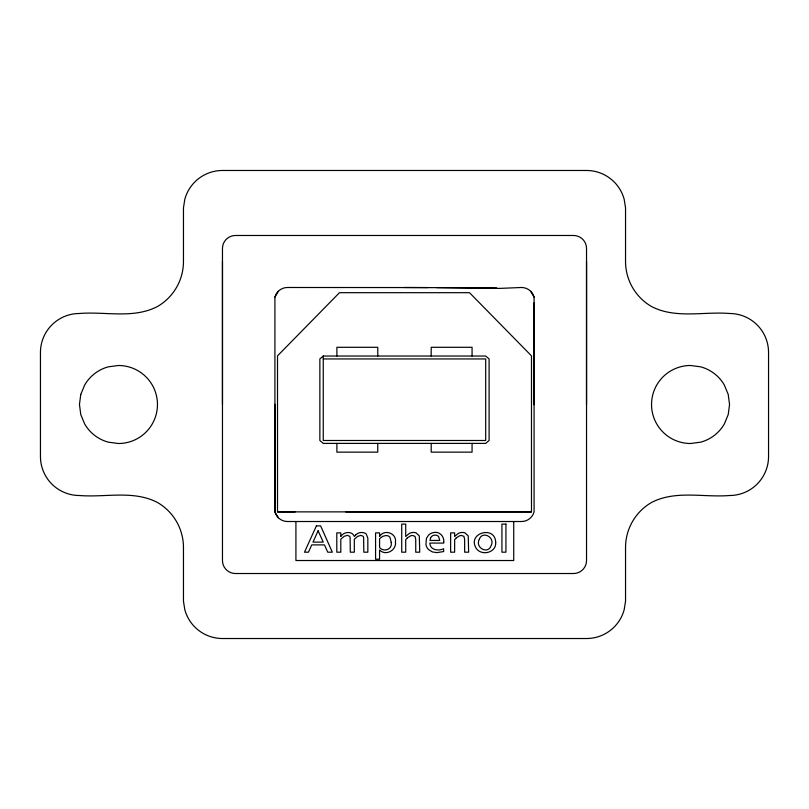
<?xml version="1.0" encoding="UTF-8"?>
<svg xmlns="http://www.w3.org/2000/svg" width="809" height="809" viewBox="0 0 809 809"><rect width="100%" height="100%" fill="white"/><g stroke="black" fill="none" stroke-linecap="round" stroke-linejoin="round"><path stroke-width="1.21" d="M222.465 261.489L222.465 560.516A13.005 13.005 0 0 0 235.47 573.52L573.53 573.52A13.005 13.005 0 0 0 586.535 560.516L586.535 261.489M274.918 404.267L274.918 511.875L278.286 517.699M534.082 404.733L534.082 297.125L530.714 291.301M586.525 404.5L586.535 248.484A13.005 13.005 0 0 0 573.53 235.48L235.47 235.48A13.005 13.005 0 0 0 222.465 248.484L222.475 404.5M534.082 302.89L534.082 511.875A13.005 13.005 0 0 1 521.522 521.512L287.478 521.512A13.005 13.005 0 0 1 274.918 511.875L274.918 297.125L278.286 291.301M323.266 356.031L319.858 358.943L319.858 440.49L323.266 443.403L485.693 443.403L489.101 440.49L489.101 358.943L485.693 356.031L323.266 356.031L323.266 440.49L485.693 440.49L485.693 358.943L323.266 358.943M277.517 511.875L531.483 511.875L531.483 355.859L469.493 292.686L339.477 292.686L277.517 355.859L277.517 511.875L295.204 511.875M428.052 287.569L287.478 287.488A13.005 13.005 0 0 0 274.918 297.125M345.746 511.875L531.483 511.875M436.739 287.599L500.013 288.388L521.522 287.488A13.005 13.005 0 0 1 534.082 297.125M404.49 287.488L496.645 287.943M513.725 521.512L513.725 560.516L295.922 560.516L295.922 521.512M472.072 356.031L472.072 347.294L431.197 347.294L431.197 356.031M472.072 443.403L472.072 452.14L431.197 452.14L431.197 443.403M377.763 356.031L377.763 347.294L336.888 347.294L336.888 356.031M377.763 443.403L377.763 452.14L336.888 452.14L336.888 443.403M183.461 547.511L183.461 601.168L184.796 609.612A39.004 39.004 0 0 0 222.465 638.523L586.535 638.523A39.004 39.004 0 0 0 624.204 609.612L625.539 601.168L625.539 547.511A52.009 52.009 0 0 1 651.538 502.48C675.535 489.951 703.749 497.636 729.546 495.512A39.004 39.004 0 0 0 768.55 456.509L768.55 352.491A39.004 39.004 0 0 0 729.546 313.488C703.749 311.364 675.535 319.049 651.538 306.52A52.009 52.009 0 0 1 625.539 261.489L625.539 207.832L624.204 199.388A39.004 39.004 0 0 0 586.535 170.477L222.465 170.477A39.004 39.004 0 0 0 184.796 199.388L183.461 207.832L183.461 261.489A52.009 52.009 0 0 1 157.462 306.52C133.465 319.049 105.251 311.364 79.454 313.488A39.004 39.004 0 0 0 40.45 352.491L40.45 456.509A39.004 39.004 0 0 0 79.454 495.512C105.251 497.636 133.465 489.951 157.462 502.48A52.009 52.009 0 0 1 183.461 547.511M443.747 542L443.726 543.082L429.832 543.082C430.105 550.251 438.438 551.141 443.645 548.785L443.645 551.556L436.769 552.628L432.35 551.92L428.831 549.796A9.233 9.233 0 0 1 425.949 544.588L426.434 538.44L428.457 535.245A8.899 8.899 0 0 1 433.371 532.605C439.156 531.017 444.454 536.225 443.747 542M395.47 541.939C396.663 550.403 385.549 556.309 379.573 549.999L379.573 559.201L375.578 559.201L375.578 532.878L379.573 532.878L379.573 536.498C383.86 528.752 396.845 533.07 395.47 541.939M495.684 542.495C496.352 550.292 487.362 554.59 480.789 551.94A9.132 9.132 0 0 1 476.258 548.391C466.581 532.848 495.482 524.99 495.684 542.495M391.212 542.303C392.648 549.442 383.982 552.446 379.573 547.582L379.573 538.693L382.799 536.306L386.105 535.507L388.34 535.932L389.938 537.206L391.212 542.303M479.322 539.269C474.721 547.663 487.928 554.762 491.043 545.772C495.654 537.419 482.407 530.31 479.322 539.269M80.779 394.408L79.454 404.5L80.779 414.592L84.682 423.997A39.004 39.004 0 0 0 108.366 442.179L118.458 443.504A39.004 39.004 0 0 0 157.462 404.5A39.004 39.004 0 0 0 118.458 365.496L108.366 366.821A39.004 39.004 0 0 0 84.682 385.003L80.779 394.408M729.546 404.5L728.221 414.592L724.318 423.997A39.004 39.004 0 0 1 700.634 442.179L690.542 443.504A39.004 39.004 0 0 1 651.538 404.5A39.004 39.004 0 0 1 690.542 365.496L700.634 366.821A39.004 39.004 0 0 1 724.318 385.003L728.221 394.408L729.546 404.5M430.53 538.096L430.014 540.452L439.732 540.452L438.579 536.407C436.233 534.122 431.652 534.87 430.53 538.096M316.4 525.87L304.497 552.183L308.451 552.183L311.758 544.892L324.47 544.892L327.736 552.183L332.337 552.183L320.617 525.87L316.4 525.87M318.119 530.775L312.992 542.121L323.236 542.121L318.119 530.775M355.849 534.719L354.322 536.498C352.178 530.613 343.592 531.746 340.801 536.498L340.801 532.878L336.797 532.878L336.797 552.183L340.801 552.183L340.801 539.239L344.138 536.337L347.263 535.366L349.549 536.195L350.115 537.237L350.307 552.183L354.322 552.183L354.322 539.239L357.659 536.347L360.834 535.386L363.069 536.205L363.625 537.247L363.817 552.183L367.832 552.183L367.832 538.137L366.234 533.93C363.18 531.594 358.599 532.16 355.849 534.719M407.362 537.843L405.713 539.684L405.713 552.183L401.719 552.183L401.719 524.111L405.713 524.111L405.713 536.498L409.233 533.465A9 9 0 0 1 416.038 532.848L419.305 535.902L419.729 552.183L415.735 552.183L415.735 539.451L415.017 536.387L412.63 535.467L410.82 535.73L407.362 537.843M456.286 537.843L454.638 539.684L454.638 552.183L450.643 552.183L450.643 532.878L454.638 532.878L454.638 536.498L458.157 533.465A9 9 0 0 1 464.953 532.848L468.219 535.902L468.644 552.183L464.649 552.183L464.649 539.451L463.931 536.387L461.555 535.467L459.745 535.73L456.286 537.843M505.928 524.111L501.934 524.111L501.934 552.183L505.928 552.183L505.928 524.111"/></g></svg>
